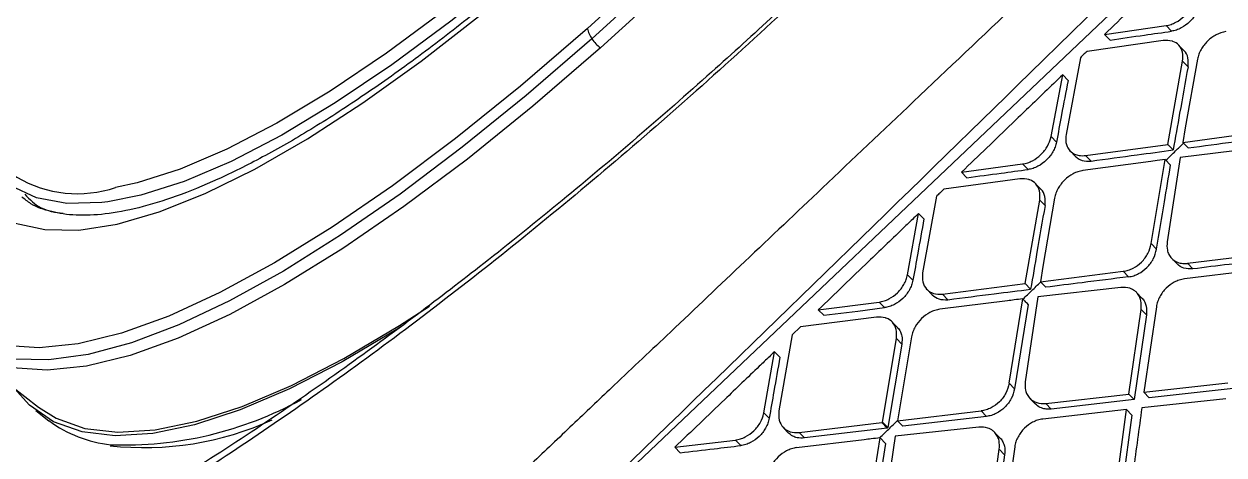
# Model space of a CAD drawing. Extents: x 0 to 84, y -21 to 126.
# Drawn here: x 70.35 to 72.5, y 15.343 to 16.114 of the extents above; entities that cross this region are included whole.
import ezdxf

# ---------------------------------------------------------------- set-up
doc = ezdxf.new("R2010")
doc.units = 0
doc.header["$MEASUREMENT"] = 0
doc.layers.add('1', color=4, linetype='Continuous')

# ---------------------------------------------------------------- blocks, each defined once
blk = doc.blocks.new('PRODIGY')
at = {"layer": '1', "color": 3, "linetype": 'Continuous', "lineweight": 25}
for p, q in [((72.273, 16.1111), (72.4019, 16.2337)), ((70.163, 14.1097), (72.273, 16.1111)), ((72.2859, 16.0958), (72.3959, 16.1115)), ((72.3959, 16.1115), (72.4056, 16.1014)), ((72.3909, 16.0847), (72.2543, 16.0654)), ((72.2859, 16.0958), (72.2956, 16.0857)), ((72.4282, 16.0666), (72.4185, 16.0766)), ((72.2425, 16.054), (72.2167, 15.9164)), ((72.3991, 15.8988), (72.4256, 16.0476)), ((72.4256, 16.0476), (72.4353, 16.0376)), ((72.4522, 16.0514), (72.4303, 15.9282)), ((72.1899, 15.9128), (72.2107, 16.0234)), ((72.2107, 16.0234), (72.2204, 16.0133)), ((72.1899, 15.9128), (72.1996, 15.9028)), ((72.4303, 15.9282), (72.4258, 15.9024)), ((72.4258, 15.9024), (72.5731, 15.9223)), ((72.2518, 15.8789), (72.3991, 15.8988)), ((72.3991, 15.8988), (72.4087, 15.8888)), ((72.5688, 15.8935), (72.4211, 15.8752)), ((72.4258, 15.9024), (72.4354, 15.8924)), ((72.224, 15.8872), (72.2336, 15.8772)), ((72.2518, 15.8789), (72.2615, 15.8689)), ((72.3695, 15.7211), (72.3944, 15.8716)), ((72.3944, 15.8716), (72.404, 15.8617)), ((72.4212, 15.8752), (72.3979, 15.7243)), ((72.0296, 15.8492), (72.139, 15.8638)), ((72.0296, 15.8492), (72.0392, 15.8391)), ((72.1487, 15.8538), (72.139, 15.8638)), ((72.3687, 15.8682), (72.247, 15.8519)), ((72.1341, 15.8368), (71.9979, 15.8188)), ((72.1717, 15.8184), (72.162, 15.8284)), ((71.9844, 15.8058), (71.9597, 15.6688)), ((72.1437, 15.6495), (72.1695, 15.7991)), ((72.1695, 15.7991), (72.1791, 15.7891)), ((72.1963, 15.8026), (72.1752, 15.68)), ((71.9328, 15.6654), (71.9526, 15.7752)), ((71.9526, 15.7752), (71.9622, 15.7652)), ((72.3695, 15.7211), (72.3791, 15.7112)), ((72.4344, 15.6858), (72.5818, 15.7039)), ((72.1752, 15.68), (72.1707, 15.6529)), ((72.406, 15.6947), (72.4156, 15.6848)), ((72.5778, 15.676), (72.4288, 15.6579)), ((72.4344, 15.6858), (72.444, 15.6758)), ((71.9424, 15.6554), (71.9328, 15.6654)), ((72.1707, 15.6529), (72.3192, 15.6715)), ((72.3288, 15.6615), (72.3192, 15.6715)), ((71.9672, 15.6393), (71.9768, 15.6294)), ((71.9954, 15.6307), (72.1437, 15.6494)), ((72.1437, 15.6495), (72.1533, 15.6395)), ((72.315, 15.6425), (72.1662, 15.6255)), ((72.1707, 15.6529), (72.1803, 15.6429)), ((72.3526, 15.6236), (72.343, 15.6336)), ((71.7728, 15.6027), (71.8818, 15.6164)), ((72.1121, 15.6187), (71.9907, 15.6035)), ((71.9954, 15.6307), (72.005, 15.6207)), ((72.115, 15.4709), (72.1392, 15.6221)), ((72.1488, 15.6122), (72.1246, 15.461)), ((72.1662, 15.6255), (72.1435, 15.4738)), ((71.877, 15.5893), (71.7412, 15.5723)), ((71.7728, 15.6027), (71.7825, 15.5927)), ((72.3291, 15.4517), (72.3513, 15.6034)), ((72.3608, 15.5935), (72.3387, 15.4418)), ((72.3513, 15.6034), (72.3608, 15.5935)), ((72.3786, 15.6081), (72.3564, 15.4548)), ((71.7412, 15.5723), (71.7262, 15.558)), ((71.9148, 15.5707), (71.9052, 15.5806)), ((71.7262, 15.558), (71.7023, 15.4215)), ((71.888, 15.4016), (71.9129, 15.551)), ((71.9129, 15.551), (71.9225, 15.5411)), ((71.9399, 15.5544), (71.9195, 15.4321)), ((70.2322, 15.5394), (70.3756, 15.4284)), ((71.6753, 15.4182), (71.6944, 15.5275)), ((71.6944, 15.5275), (71.704, 15.5175)), ((71.9225, 15.5411), (71.8975, 15.3917)), ((72.1246, 15.461), (72.115, 15.4709)), ((72.3564, 15.4548), (72.5067, 15.4716)), ((72.5162, 15.4617), (72.3659, 15.4449)), ((72.1519, 15.444), (72.1614, 15.4341)), ((72.1806, 15.4348), (72.3291, 15.4517)), ((72.3387, 15.4418), (72.1901, 15.4249)), ((72.3291, 15.4517), (72.3387, 15.4419)), ((72.503, 15.4434), (72.3525, 15.4268)), ((72.3564, 15.4548), (72.3659, 15.4449)), ((70.3708, 15.4222), (70.3943, 15.404)), ((71.6753, 15.4182), (71.6849, 15.4083)), ((71.9195, 15.4321), (71.915, 15.4039)), ((71.915, 15.4039), (72.0645, 15.4214)), ((72.0645, 15.4214), (72.074, 15.4115)), ((72.3252, 15.4238), (72.175, 15.4069)), ((72.1806, 15.4348), (72.1901, 15.4249)), ((72.3044, 15.2691), (72.3252, 15.4238)), ((72.3252, 15.4238), (72.3347, 15.4139)), ((71.7385, 15.3829), (71.8869, 15.4006)), ((71.8965, 15.3907), (71.8869, 15.4006)), ((71.8878, 15.4007), (71.8974, 15.3907)), ((71.888, 15.4016), (71.8975, 15.3917)), ((71.915, 15.4039), (71.9245, 15.394)), ((72.0741, 15.4115), (71.9245, 15.394)), ((72.3347, 15.4139), (72.3139, 15.2592)), ((71.7101, 15.3918), (71.7197, 15.3819)), ((71.7385, 15.3829), (71.7481, 15.373)), ((71.8965, 15.3907), (71.7481, 15.373)), ((71.9105, 15.3765), (71.8884, 15.2242)), ((72.0605, 15.3924), (71.9105, 15.3765)), ((72.0983, 15.3732), (72.0887, 15.3831)), ((71.5157, 15.3564), (71.6242, 15.3693)), ((71.5157, 15.3564), (71.5253, 15.3464)), ((71.6338, 15.3594), (71.6242, 15.3693)), ((71.8553, 15.37), (71.7339, 15.3556)), ((71.8597, 15.2215), (71.8834, 15.3733)), ((71.893, 15.3633), (71.8693, 15.2116)), ((71.8834, 15.3733), (71.893, 15.3634)), ((72.0754, 15.2007), (72.0972, 15.3528)), ((72.0972, 15.3528), (72.1067, 15.3429)), ((72.1247, 15.3573), (72.1029, 15.2035)), ((72.1067, 15.3429), (72.085, 15.1908))]:
    blk.add_line(p, q, dxfattribs=at)
at = {"layer": '1', "color": 3, "linetype": 'Continuous', "lineweight": 25, "flags": 128}
for points in [[(72.6764, 17.5963), (72.5682, 17.4428), (72.4558, 17.2902), (72.3401, 17.1394), (72.2215, 16.9911), (72.1008, 16.8461), (71.9785, 16.7052), (71.8554, 16.5692), (71.732, 16.4388), (71.6091, 16.3147), (71.4872, 16.1975), (71.3671, 16.0878)], [(73.4207, 19.0608), (73.3831, 18.9434), (73.3366, 18.8186), (73.2815, 18.6871), (73.2182, 18.5496), (73.1469, 18.407), (73.0681, 18.26), (72.9823, 18.1095), (72.8898, 17.9562), (72.7913, 17.8011), (72.6872, 17.645), (72.5782, 17.4887), (72.4648, 17.3333), (72.3477, 17.1794), (72.2276, 17.028), (72.1051, 16.88), (71.9809, 16.7362), (71.8557, 16.5973), (71.7303, 16.4641), (71.6052, 16.3374), (71.4812, 16.218), (71.359, 16.1064)], [(73.4627, 19.0526), (73.4247, 18.9341), (73.3778, 18.8082), (73.3222, 18.6755), (73.2583, 18.5368), (73.1864, 18.3929), (73.1069, 18.2446), (73.0203, 18.0927), (72.927, 17.938), (72.8276, 17.7815), (72.7226, 17.624), (72.6125, 17.4663), (72.4982, 17.3094), (72.38, 17.1542), (72.2588, 17.0015), (72.1352, 16.8521), (72.0099, 16.707), (71.8836, 16.5668), (71.757, 16.4324), (71.6308, 16.3046), (71.5057, 16.1841), (71.3824, 16.0715)], [(70.3339, 15.758), (70.3869, 15.7461), (70.4478, 15.7454), (70.5163, 15.756), (70.5919, 15.7778), (70.6743, 15.8106), (70.7629, 15.8543), (70.8573, 15.9087), (70.9568, 15.9733), (71.061, 16.0479), (71.1691, 16.132), (71.2806, 16.2251), (71.3947, 16.3266), (71.5109, 16.436), (71.6285, 16.5527), (71.7467, 16.6758), (71.8649, 16.8048), (71.9824, 16.9389), (72.0985, 17.0772), (72.2125, 17.219), (72.3237, 17.3635), (72.4316, 17.5097), (72.5354, 17.6569)], [(72.4821, 17.6141), (72.3768, 17.4671), (72.2676, 17.3213), (72.1552, 17.1776), (72.0402, 17.0371), (71.9234, 16.9004), (71.8054, 16.7685), (71.6871, 16.6421), (71.569, 16.522), (71.452, 16.4091), (71.3368, 16.3039), (71.224, 16.2071), (71.1144, 16.1193), (71.0087, 16.0411), (70.9074, 15.9729), (70.8113, 15.9151), (70.7208, 15.8682), (70.6366, 15.8323), (70.5592, 15.8078), (70.4995, 15.796)], [(72.4635, 17.6254), (72.3589, 17.4792), (72.2503, 17.3343), (72.1386, 17.1915), (72.0243, 17.0518), (71.9082, 16.916), (71.7909, 16.7848), (71.6733, 16.6592), (71.556, 16.5399), (71.4397, 16.4276), (71.3251, 16.3231), (71.213, 16.2269), (71.1041, 16.1396), (70.999, 16.0619), (70.8983, 15.9941), (70.8028, 15.9367), (70.7129, 15.89), (70.6292, 15.8544), (70.5523, 15.83), (70.5138, 15.8215)], [(71.359, 16.1064), (71.2393, 16.0033), (71.1227, 15.9092), (71.01, 15.8247), (70.9016, 15.7503), (70.7983, 15.6864), (70.7007, 15.6333), (70.6091, 15.5914), (70.5243, 15.5608), (70.4466, 15.5418), (70.3765, 15.5344), (70.3143, 15.5386), (70.2605, 15.5546), (70.2153, 15.5821), (70.179, 15.6211), (70.1517, 15.6712), (70.1337, 15.7323), (70.125, 15.8039), (70.1242, 15.8309)], [(71.3671, 16.0878), (71.2494, 15.9863), (71.1347, 15.8935), (71.0236, 15.8099), (70.9167, 15.736), (70.8146, 15.672), (70.7178, 15.6185), (70.6269, 15.5755), (70.5423, 15.5435), (70.4645, 15.5225), (70.3939, 15.5127), (70.3308, 15.5141), (70.2757, 15.5268), (70.2287, 15.5505), (70.1903, 15.5853), (70.1841, 15.5929)], [(71.3824, 16.0715), (71.2616, 15.9674), (71.144, 15.8725), (71.0302, 15.7873), (70.9209, 15.7122), (70.8166, 15.6477), (70.7181, 15.5942), (70.6257, 15.5518), (70.5401, 15.521), (70.4617, 15.5017), (70.391, 15.4943), (70.3283, 15.4986), (70.2739, 15.5147), (70.2322, 15.5394)], [(70.4995, 15.796), (70.4891, 15.7947), (70.4266, 15.7932), (70.3722, 15.8032), (70.3262, 15.8247), (70.2888, 15.8575), (70.2604, 15.9015), (70.2411, 15.9564), (70.231, 16.0219), (70.2306, 16.0269)], [(72.3944, 15.8716), (72.38, 15.8697), (72.3687, 15.8682)], [(71.8818, 15.6164), (71.8872, 15.6108), (71.8914, 15.6064)], [(70.3756, 15.4284), (70.4071, 15.4085), (70.4583, 15.3902), (70.5176, 15.3832), (70.5846, 15.3874), (70.6591, 15.4029), (70.7406, 15.4294), (70.8286, 15.467), (70.9227, 15.5154), (71.0225, 15.5744), (71.0763, 15.609)], [(71.7825, 15.5927), (71.8435, 15.6004), (71.8914, 15.6064)], [(71.0256, 15.5724), (71.0196, 15.5686), (70.9196, 15.5095), (70.8252, 15.4609), (70.7368, 15.4232), (70.6551, 15.3966), (70.5805, 15.3811), (70.5132, 15.3769), (70.4538, 15.3839), (70.4024, 15.4022), (70.3595, 15.4317), (70.332, 15.4621)]]:
    blk.add_lwpolyline(points, dxfattribs=at)
at = {"layer": '1', "color": 3, "linetype": 'Continuous', "lineweight": 25}
for centre, radius, start, end in [((71.4102, 16.1178), 0.0525, 192.5699, 214.8158), ((71.4258, 16.1271), 0.0706, 213.8425, 232.0558), ((70.4457, 16.0257), 0.2152, 190.574, 288.4516), ((70.529, 16.0214), 0.6609, 267.9126, 298.7493), ((70.5278, 15.5833), 0.2235, 233.3289, 264.1389), ((70.5653, 15.9069), 0.5511, 263.6124, 294.5734)]:
    blk.add_arc(centre, radius, start, end, dxfattribs=at)
for points, knots in [([(69.4945, 14.9551), (69.4915, 14.957), (69.4854, 14.9607), (69.4767, 14.9666), (69.4683, 14.9729), (69.4601, 14.9795), (69.4522, 14.9863), (69.4446, 14.9936), (69.4372, 15.0011), (69.4301, 15.009), (69.4233, 15.0171), (69.4168, 15.0256), (69.4106, 15.0344), (69.4046, 15.0436), (69.3886, 15.0702), (69.367, 15.1194), (69.3489, 15.2006), (69.3424, 15.2939), (69.3476, 15.3982), (69.3641, 15.5136), (69.3917, 15.6386), (69.4304, 15.7734), (69.4796, 15.9162), (69.5394, 16.0673), (69.6093, 16.2253), (69.6893, 16.3899), (69.779, 16.5601), (69.8783, 16.7353), (69.9869, 16.9149), (70.1043, 17.0978), (70.2303, 17.2834), (70.3643, 17.4706), (70.506, 17.659), (70.6545, 17.8473), (70.8093, 18.0346), (70.9693, 18.2199), (71.134, 18.4024), (71.3022, 18.5809), (71.473, 18.7547), (71.6452, 18.9227), (71.8178, 19.0839), (71.9898, 19.2378), (72.1195, 19.3488), (72.2078, 19.4221), (72.2556, 19.4613), (72.3031, 19.4998), (72.3504, 19.5375), (72.3973, 19.5744), (72.444, 19.6106), (72.4748, 19.634), (72.4903, 19.6458)], [0, 0, 0, 0, 0.0048827, 0.0097634, 0.0146427, 0.0195213, 0.0243997, 0.0292784, 0.034158, 0.0390392, 0.0439224, 0.0488084, 0.0536976, 0.0585907, 0.0634882, 0.0950123, 0.1267078, 0.1580265, 0.1894878, 0.2205014, 0.2517403, 0.282524, 0.3134859, 0.3441227, 0.3748789, 0.4054851, 0.4361368, 0.4667801, 0.4974854, 0.528293, 0.5590836, 0.5900486, 0.6210924, 0.6523304, 0.6835498, 0.7149743, 0.746452, 0.7780474, 0.8097042, 0.8413955, 0.8731563, 0.9048582, 0.9366414, 0.9456953, 0.9547431, 0.9637879, 0.9728329, 0.9818811, 0.9909357, 1, 1, 1, 1]), ([(69.6815, 15.0148), (69.6438, 15.0374), (69.6134, 15.0686), (69.5678, 15.1475), (69.5526, 15.1952), (69.5371, 15.3059), (69.5368, 15.3688), (69.5507, 15.5082), (69.5649, 15.5846), (69.6283, 15.8315), (69.6983, 16.0194), (69.8888, 16.4275), (70.0095, 16.6479), (70.2247, 16.9918), (70.302, 17.1086), (70.4671, 17.3446), (70.5547, 17.4637), (70.7389, 17.7022), (70.8354, 17.8214), (71.0353, 18.0576), (71.1388, 18.1745), (71.3504, 18.4035), (71.4586, 18.5157), (71.6768, 18.7327), (71.787, 18.8376), (72.0064, 19.038), (72.1158, 19.1335), (72.3309, 19.3131), (72.4366, 19.3973), (72.5394, 19.4751)], [0, 0, 0, 0, 0.0625, 0.0625, 0.125, 0.125, 0.1875, 0.1875, 0.25, 0.25, 0.375, 0.375, 0.5, 0.5, 0.5625, 0.5625, 0.625, 0.625, 0.6875, 0.6875, 0.75, 0.75, 0.8125, 0.8125, 0.875, 0.875, 0.9375, 0.9375, 1, 1, 1, 1]), ([(73.2168, 18.9769), (73.2115, 18.9594), (73.1963, 18.9088), (73.1653, 18.8198), (73.1214, 18.7083), (73.0702, 18.591), (73.0119, 18.4686), (72.947, 18.3418), (72.8756, 18.2112), (72.7982, 18.0777), (72.7152, 17.9419), (72.6271, 17.8046), (72.5343, 17.6666), (72.4373, 17.5284), (72.3366, 17.3911), (72.2328, 17.2551), (72.1264, 17.1214), (72.018, 16.9905), (71.9082, 16.8632), (71.7975, 16.7402), (71.6866, 16.6221), (71.5761, 16.5096), (71.4665, 16.4033), (71.3585, 16.3037), (71.2526, 16.2114), (71.1495, 16.1268), (71.0498, 16.0505), (70.9539, 15.9828), (70.8626, 15.9241), (70.7764, 15.8747), (70.6958, 15.8348), (70.6215, 15.8045), (70.554, 15.7839), (70.4939, 15.7727), (70.4415, 15.7706), (70.3974, 15.7773), (70.3657, 15.7884), (70.3509, 15.8004), (70.3456, 15.8046)], [0, 0, 0, 0, 0.015032, 0.043404, 0.071831, 0.100316, 0.128844, 0.157408, 0.185999, 0.21461, 0.243238, 0.271878, 0.300528, 0.329184, 0.357845, 0.38651, 0.415175, 0.443839, 0.4725, 0.501157, 0.529806, 0.558446, 0.587075, 0.615687, 0.64428, 0.672848, 0.701383, 0.729878, 0.758319, 0.786692, 0.814981, 0.843166, 0.871237, 0.899208, 0.927157, 0.955262, 0.984024, 1, 1, 1, 1]), ([(73.7435, 18.8551), (73.7393, 18.8461), (73.7309, 18.8281), (73.718, 18.8009), (73.7049, 18.7737), (73.6916, 18.7462), (73.678, 18.7187), (73.6642, 18.691), (73.6502, 18.6632), (73.6359, 18.6353), (73.6215, 18.6073), (73.6068, 18.5791), (73.5918, 18.5508), (73.5767, 18.5224), (73.5331, 18.4416), (73.4574, 18.3068), (73.3432, 18.1159), (73.2206, 17.923), (73.0904, 17.7294), (72.9529, 17.536), (72.7614, 17.2805), (72.5079, 16.9669), (72.1871, 16.6073), (71.8566, 16.2708), (71.5782, 16.0133), (71.3576, 15.8239), (71.1939, 15.6904), (71.0328, 15.566), (70.8747, 15.4509), (70.7209, 15.3457), (70.5715, 15.2507), (70.428, 15.1666), (70.2901, 15.0933), (70.1596, 15.0316), (70.0362, 14.9818), (69.9215, 14.9443), (69.8154, 14.9196), (69.7191, 14.9078), (69.6534, 14.9091), (69.6118, 14.9144), (69.5899, 14.9184), (69.5689, 14.9235), (69.5489, 14.9297), (69.5298, 14.9371), (69.5116, 14.9454), (69.5002, 14.9519), (69.4945, 14.9551)], [0, 0, 0, 0, 0.00488, 0.009757, 0.014631, 0.019503, 0.024374, 0.029243, 0.034113, 0.038982, 0.043851, 0.048722, 0.053594, 0.058468, 0.063345, 0.095039, 0.12674, 0.158405, 0.190067, 0.221613, 0.253187, 0.315969, 0.378384, 0.440415, 0.502124, 0.532906, 0.56362, 0.594377, 0.625012, 0.655825, 0.686463, 0.717403, 0.748208, 0.779416, 0.81038, 0.841827, 0.873112, 0.904827, 0.936373, 0.9455, 0.954608, 0.963701, 0.972783, 0.981858, 0.990929, 1, 1, 1, 1]), ([(73.7215, 18.8285), (73.6946, 18.7723), (73.6439, 18.6664), (73.5631, 18.5113), (73.4874, 18.3741), (73.4191, 18.2558), (73.359, 18.1554), (73.2826, 18.0316), (73.1762, 17.8662), (73.0241, 17.6439), (72.8569, 17.4153), (72.6795, 17.1875), (72.5011, 16.9714), (72.3171, 16.7611), (72.1396, 16.5693), (71.9767, 16.402), (71.8298, 16.2578), (71.6999, 16.1353), (71.5745, 16.0212), (71.4475, 15.9099), (71.3111, 15.7952), (71.1795, 15.6895), (71.0495, 15.5898), (70.9193, 15.4944), (70.7802, 15.3981), (70.6385, 15.3063), (70.5005, 15.2238), (70.3708, 15.153), (70.2504, 15.0942), (70.1545, 15.0535), (70.0822, 15.027), (70.0324, 15.0109), (69.9948, 15.0002), (69.9649, 14.9928), (69.9362, 14.9864), (69.9022, 14.9802), (69.8646, 14.9754), (69.825, 14.9732), (69.8017, 14.9755), (69.7892, 14.9767)], [0, 0, 0, 0, 0.032664, 0.06159, 0.086757, 0.108148, 0.125755, 0.140721, 0.174256, 0.21335, 0.257942, 0.294954, 0.334973, 0.375202, 0.411836, 0.444887, 0.474389, 0.500374, 0.522867, 0.549562, 0.576719, 0.605372, 0.629995, 0.657505, 0.687905, 0.720484, 0.752941, 0.785119, 0.81703, 0.848354, 0.866963, 0.883183, 0.897039, 0.905584, 0.917586, 0.933039, 0.951933, 0.974257, 1, 1, 1, 1]), ([(73.7038, 17.6398), (73.5881, 17.5307), (73.3529, 17.3088), (73.0099, 16.9848), (72.6861, 16.6786), (72.3966, 16.4046), (72.1528, 16.1737), (71.9512, 15.9828), (71.7883, 15.8284), (71.6432, 15.6909), (71.5188, 15.5731), (71.4173, 15.477), (71.3359, 15.3999), (71.2411, 15.31), (71.1121, 15.1878), (70.9471, 15.0316), (70.7602, 14.8547), (70.5548, 14.6603), (70.3367, 14.454), (70.0855, 14.2164), (69.8199, 13.9653), (69.5484, 13.7088), (69.3455, 13.5171), (69.2008, 13.3805), (69.097, 13.2825), (68.9815, 13.1734), (68.8462, 13.0458), (68.673, 12.8823), (68.4574, 12.6788), (68.1953, 12.4313), (67.8996, 12.1522), (67.5706, 11.8413), (67.2082, 11.4986), (66.8275, 11.1383), (66.5678, 10.8921), (66.4399, 10.7708)], [0, 0, 0, 0, 0.047732, 0.097021, 0.141602, 0.181473, 0.216643, 0.242357, 0.264803, 0.283982, 0.302359, 0.316221, 0.32592, 0.336001, 0.355428, 0.379237, 0.404198, 0.432652, 0.464067, 0.494314, 0.536393, 0.573752, 0.606394, 0.620146, 0.633459, 0.649229, 0.66783, 0.689262, 0.720711, 0.75677, 0.797442, 0.842721, 0.892609, 0.947115, 1, 1, 1, 1]), ([(70.1609, 14.1108), (70.595, 14.524), (71.2623, 15.1592), (72.4518, 16.3177), (73.2088, 17.0613), (73.736, 17.5793)], [0, 0, 0, 0, 0.360925, 0.55487, 1, 1, 1, 1]), ([(72.4686, 16.272), (72.4581, 16.2618), (72.4276, 16.2325), (72.3667, 16.1737), (72.3164, 16.1252), (72.2859, 16.0958)], [0, 0, 0, 0, 0.173332, 0.499993, 1, 1, 1, 1]), ([(72.3959, 16.1115), (72.3989, 16.1121), (72.4047, 16.1133), (72.4161, 16.1183), (72.4292, 16.1278), (72.4392, 16.1407), (72.4447, 16.1519), (72.4461, 16.1577), (72.4468, 16.1606)], [0, 0, 0, 0, 0.132555, 0.260254, 0.500713, 0.744638, 0.870923, 1, 1, 1, 1]), ([(72.4565, 16.1505), (72.4558, 16.1476), (72.4544, 16.1419), (72.4489, 16.1306), (72.4389, 16.1177), (72.4258, 16.1082), (72.4144, 16.1032), (72.4086, 16.102), (72.4056, 16.1014)], [0, 0, 0, 0, 0.129138, 0.25546, 0.499521, 0.739797, 0.867468, 1, 1, 1, 1]), ([(72.2956, 16.0857), (72.3162, 16.0887), (72.3529, 16.0939), (72.3895, 16.0991), (72.4056, 16.1014)], [0, 0, 0, 0, 0.559995, 1, 1, 1, 1]), ([(72.4256, 16.0476), (72.426, 16.0532), (72.4268, 16.0644), (72.4198, 16.0768), (72.4118, 16.0821), (72.4025, 16.0851), (72.3964, 16.0849), (72.3909, 16.0847)], [0, 0, 0, 0, 0.249011, 0.49907, 0.723727, 0.749941, 1, 1, 1, 1]), ([(72.5029, 16.1007), (72.4972, 16.0993), (72.4886, 16.0972), (72.4777, 16.0902), (72.4678, 16.0819), (72.4597, 16.0715), (72.4543, 16.0602), (72.4529, 16.0543), (72.4522, 16.0514)], [0, 0, 0, 0, 0.25028, 0.376896, 0.500623, 0.743307, 0.86997, 1, 1, 1, 1]), ([(72.2543, 16.0654), (72.2521, 16.0633), (72.2482, 16.0595), (72.2442, 16.0557), (72.2425, 16.054)], [0, 0, 0, 0, 0.559987, 1, 1, 1, 1]), ([(72.4353, 16.0376), (72.4356, 16.0431), (72.4362, 16.0541), (72.4321, 16.0637), (72.4282, 16.0665), (72.4281, 16.0666)], [0, 0, 0, 0, 0.493578, 0.987556, 1, 1, 1, 1]), ([(72.2107, 16.0234), (72.2001, 16.0132), (72.1699, 15.9841), (72.1096, 15.9261), (72.0598, 15.8782), (72.0296, 15.8492)], [0, 0, 0, 0, 0.175347, 0.499997, 1, 1, 1, 1]), ([(72.4353, 16.0376), (72.4303, 16.0099), (72.4213, 15.9605), (72.4125, 15.9107), (72.4087, 15.8888)], [0, 0, 0, 0, 0.559996, 1, 1, 1, 1]), ([(72.2204, 16.0133), (72.2164, 15.9927), (72.2094, 15.956), (72.2026, 15.919), (72.1996, 15.9028)], [0, 0, 0, 0, 0.560011, 1, 1, 1, 1]), ([(72.139, 15.8638), (72.142, 15.8643), (72.1479, 15.8655), (72.1593, 15.8704), (72.1699, 15.8781), (72.1785, 15.8877), (72.1853, 15.8977), (72.1885, 15.9068), (72.1898, 15.9121), (72.19, 15.9128)], [0, 0, 0, 0, 0.132206, 0.259736, 0.500272, 0.625126, 0.750542, 0.968957, 1, 1, 1, 1]), ([(72.2167, 15.9164), (72.2162, 15.9116), (72.2156, 15.9037), (72.2187, 15.8942), (72.224, 15.8862), (72.2323, 15.8806), (72.2415, 15.8785), (72.2477, 15.8785), (72.2507, 15.8788), (72.2517, 15.8789), (72.2518, 15.8789)], [0, 0, 0, 0, 0.215549, 0.349002, 0.499339, 0.70915, 0.862691, 0.95966, 0.9952, 1, 1, 1, 1]), ([(72.4354, 15.8924), (72.4629, 15.8962), (72.512, 15.9028), (72.5611, 15.9094), (72.5827, 15.9123)], [0, 0, 0, 0, 0.559993, 1, 1, 1, 1]), ([(72.1996, 15.9028), (72.1989, 15.8999), (72.1975, 15.8941), (72.1921, 15.8828), (72.1821, 15.8699), (72.1689, 15.8604), (72.1575, 15.8555), (72.1517, 15.8543), (72.1487, 15.8538)], [0, 0, 0, 0, 0.129027, 0.255353, 0.499574, 0.740138, 0.867722, 1, 1, 1, 1]), ([(72.3957, 15.8703), (72.4015, 15.8759), (72.412, 15.8861), (72.4225, 15.8963), (72.4273, 15.9009)], [0, 0, 0, 0, 0.547652, 1, 1, 1, 1]), ([(72.2337, 15.8773), (72.2358, 15.8754), (72.2393, 15.8723), (72.2483, 15.8686), (72.2559, 15.8688), (72.2615, 15.8689)], [0, 0, 0, 0, 0.305472, 0.493706, 1, 1, 1, 1]), ([(72.2615, 15.8689), (72.289, 15.8726), (72.3381, 15.8792), (72.3871, 15.8859), (72.4087, 15.8888)], [0, 0, 0, 0, 0.56, 1, 1, 1, 1]), ([(72.0392, 15.8391), (72.0597, 15.8419), (72.0962, 15.8467), (72.1326, 15.8516), (72.1487, 15.8538)], [0, 0, 0, 0, 0.560003, 1, 1, 1, 1]), ([(72.247, 15.8519), (72.244, 15.8513), (72.2381, 15.8502), (72.2267, 15.8452), (72.2137, 15.8357), (72.2037, 15.8228), (72.1983, 15.8115), (72.197, 15.8056), (72.1963, 15.8026)], [0, 0, 0, 0, 0.133071, 0.260958, 0.500553, 0.743272, 0.869966, 1, 1, 1, 1]), ([(72.3791, 15.7112), (72.3837, 15.7394), (72.3918, 15.7898), (72.4003, 15.8397), (72.404, 15.8617)], [0, 0, 0, 0, 0.559998, 1, 1, 1, 1]), ([(72.1695, 15.7991), (72.1698, 15.8047), (72.1705, 15.816), (72.1634, 15.8286), (72.1553, 15.8339), (72.1458, 15.8371), (72.1397, 15.837), (72.1341, 15.8368)], [0, 0, 0, 0, 0.249165, 0.499191, 0.722969, 0.74995, 1, 1, 1, 1]), ([(70.351, 15.8094), (70.3599, 15.8002), (70.3777, 15.782), (70.4058, 15.7775), (70.4197, 15.7754)], [0, 0, 0, 0, 0.504869, 1, 1, 1, 1]), ([(71.9979, 15.8188), (71.9954, 15.8164), (71.9909, 15.812), (71.9864, 15.8077), (71.9844, 15.8058)], [0, 0, 0, 0, 0.5600211, 1, 1, 1, 1]), ([(72.1791, 15.7891), (72.1794, 15.7947), (72.1799, 15.8057), (72.1757, 15.8155), (72.1717, 15.8183), (72.1716, 15.8184)], [0, 0, 0, 0, 0.493418, 0.987211, 1, 1, 1, 1]), ([(72.1791, 15.7891), (72.1742, 15.7613), (72.1655, 15.7116), (72.1571, 15.6615), (72.1533, 15.6395)], [0, 0, 0, 0, 0.560001, 1, 1, 1, 1]), ([(71.9526, 15.7752), (71.9489, 15.7716), (71.9389, 15.7621), (71.909, 15.7333), (71.8528, 15.6794), (71.8028, 15.6314), (71.7728, 15.6027)], [0, 0, 0, 0, 0.062048, 0.16606, 0.499996, 1, 1, 1, 1]), ([(71.9622, 15.7652), (71.9585, 15.7447), (71.9518, 15.7082), (71.9453, 15.6715), (71.9424, 15.6554)], [0, 0, 0, 0, 0.56, 1, 1, 1, 1]), ([(72.3192, 15.6715), (72.3222, 15.672), (72.3282, 15.6731), (72.3396, 15.6781), (72.3526, 15.6876), (72.3648, 15.7034), (72.368, 15.7152), (72.3695, 15.7211)], [0, 0, 0, 0, 0.133768, 0.261809, 0.500027, 0.74881, 1, 1, 1, 1]), ([(72.3978, 15.7243), (72.3976, 15.7191), (72.3972, 15.711), (72.4008, 15.7013), (72.4064, 15.6933), (72.415, 15.6876), (72.4245, 15.6854), (72.4305, 15.6854), (72.4333, 15.6856), (72.4341, 15.6857), (72.4343, 15.6858), (72.4344, 15.6858), (72.4344, 15.6858)], [0, 0, 0, 0, 0.225126, 0.356721, 0.500742, 0.716142, 0.871345, 0.966035, 0.990611, 0.997204, 0.999666, 1, 1, 1, 1]), ([(72.3288, 15.6615), (72.3318, 15.6621), (72.3378, 15.6632), (72.3492, 15.6682), (72.3622, 15.6777), (72.3744, 15.6935), (72.3775, 15.7053), (72.3791, 15.7112)], [0, 0, 0, 0, 0.13437, 0.262671, 0.500278, 0.748817, 1, 1, 1, 1]), ([(72.444, 15.6758), (72.4383, 15.6757), (72.4272, 15.6755), (72.4194, 15.6817), (72.4156, 15.6848)], [0, 0, 0, 0, 0.502281, 1, 1, 1, 1]), ([(72.5914, 15.6939), (72.5638, 15.6906), (72.5147, 15.6846), (72.4656, 15.6785), (72.444, 15.6758)], [0, 0, 0, 0, 0.560002, 1, 1, 1, 1]), ([(71.8818, 15.6164), (71.8848, 15.6169), (71.8907, 15.618), (71.9021, 15.6229), (71.9153, 15.6324), (71.9253, 15.6453), (71.9307, 15.6566), (71.9321, 15.6624), (71.9328, 15.6654)], [0, 0, 0, 0, 0.132013, 0.259536, 0.500488, 0.744643, 0.870979, 1, 1, 1, 1]), ([(71.9424, 15.6554), (71.9417, 15.6524), (71.9403, 15.6466), (71.9349, 15.6353), (71.925, 15.6224), (71.9118, 15.613), (71.9003, 15.6081), (71.8944, 15.607), (71.8914, 15.6064)], [0, 0, 0, 0, 0.128988, 0.255334, 0.499514, 0.740449, 0.86798, 1, 1, 1, 1]), ([(71.9597, 15.6688), (71.9593, 15.6632), (71.9586, 15.6519), (71.9652, 15.6403), (71.9729, 15.6345), (71.9821, 15.6305), (71.9898, 15.6306), (71.9954, 15.6307)], [0, 0, 0, 0, 0.249245, 0.499044, 0.656016, 0.750187, 1, 1, 1, 1]), ([(72.3288, 15.6615), (72.301, 15.6581), (72.2515, 15.6519), (72.202, 15.6456), (72.1803, 15.6429)], [0, 0, 0, 0, 0.559998, 1, 1, 1, 1]), ([(72.4288, 15.6579), (72.4257, 15.6574), (72.4196, 15.6562), (72.4082, 15.6512), (72.3953, 15.6417), (72.3856, 15.6287), (72.3804, 15.6171), (72.3792, 15.6111), (72.3786, 15.6081)], [0, 0, 0, 0, 0.136296, 0.265074, 0.499311, 0.745267, 0.871635, 1, 1, 1, 1]), ([(72.005, 15.6207), (72.0327, 15.6242), (72.0821, 15.6305), (72.1316, 15.6367), (72.1533, 15.6395)], [0, 0, 0, 0, 0.560007, 1, 1, 1, 1]), ([(72.1396, 15.6217), (72.1449, 15.6268), (72.1554, 15.637), (72.1659, 15.6472), (72.1712, 15.6523)], [0, 0, 0, 0, 0.500751, 1, 1, 1, 1]), ([(72.3513, 15.6034), (72.3516, 15.6087), (72.352, 15.617), (72.3483, 15.6267), (72.3449, 15.6317), (72.3418, 15.6348), (72.3381, 15.638), (72.3298, 15.6425), (72.3206, 15.6425), (72.315, 15.6425)], [0, 0, 0, 0, 0.22962, 0.360163, 0.500893, 0.531307, 0.583183, 0.750971, 1, 1, 1, 1]), ([(71.9769, 15.6294), (71.9806, 15.6264), (71.9882, 15.6204), (71.9993, 15.6206), (72.005, 15.6207)], [0, 0, 0, 0, 0.492452, 1, 1, 1, 1]), ([(72.1392, 15.6221), (72.1341, 15.6215), (72.1251, 15.6204), (72.1161, 15.6192), (72.1121, 15.6187)], [0, 0, 0, 0, 0.560017, 1, 1, 1, 1]), ([(72.1488, 15.6122), (72.147, 15.6141), (72.1438, 15.6174), (72.1406, 15.6207), (72.1392, 15.6221)], [0, 0, 0, 0, 0.559973, 1, 1, 1, 1]), ([(72.3525, 15.6235), (72.3527, 15.6234), (72.3552, 15.6219), (72.3577, 15.6166), (72.3616, 15.6071), (72.3611, 15.5988), (72.3608, 15.5935)], [0, 0, 0, 0, 0.017517, 0.293494, 0.549536, 1, 1, 1, 1]), ([(71.9129, 15.551), (71.9132, 15.5567), (71.9138, 15.568), (71.9066, 15.5807), (71.8984, 15.5862), (71.8889, 15.5895), (71.8826, 15.5894), (71.877, 15.5893)], [0, 0, 0, 0, 0.249335, 0.499275, 0.721487, 0.749973, 1, 1, 1, 1]), ([(71.9907, 15.6035), (71.9877, 15.603), (71.9817, 15.6019), (71.9703, 15.597), (71.9572, 15.5875), (71.9473, 15.5747), (71.9419, 15.5633), (71.9406, 15.5574), (71.9399, 15.5544)], [0, 0, 0, 0, 0.132897, 0.260727, 0.500478, 0.743138, 0.869881, 1, 1, 1, 1]), ([(71.9148, 15.5706), (71.9148, 15.5706), (71.9172, 15.5689), (71.9199, 15.5637), (71.9235, 15.5542), (71.9229, 15.5461), (71.9225, 15.5411)], [0, 0, 0, 0, 0.007706, 0.30109, 0.564513, 1, 1, 1, 1]), ([(71.6944, 15.5275), (71.6913, 15.5245), (71.6822, 15.5158), (71.6524, 15.4873), (71.596, 15.4332), (71.5455, 15.3849), (71.5157, 15.3564)], [0, 0, 0, 0, 0.0519629, 0.1526215, 0.4999995, 1, 1, 1, 1]), ([(71.704, 15.5175), (71.7004, 15.4972), (71.6939, 15.4608), (71.6876, 15.4244), (71.6849, 15.4083)], [0, 0, 0, 0, 0.559997, 1, 1, 1, 1]), ([(72.115, 15.4709), (72.1134, 15.465), (72.1103, 15.4532), (72.0981, 15.4374), (72.085, 15.4279), (72.0735, 15.423), (72.0676, 15.422), (72.0645, 15.4214)], [0, 0, 0, 0, 0.251131, 0.499899, 0.738587, 0.86656, 1, 1, 1, 1]), ([(72.1246, 15.461), (72.123, 15.4551), (72.1199, 15.4433), (72.1076, 15.4275), (72.0946, 15.418), (72.0831, 15.4131), (72.0771, 15.4121), (72.0741, 15.4115)], [0, 0, 0, 0, 0.251075, 0.499681, 0.737486, 0.865738, 1, 1, 1, 1]), ([(72.1435, 15.4738), (72.1433, 15.4685), (72.143, 15.4602), (72.1468, 15.4505), (72.1528, 15.4421), (72.1638, 15.4349), (72.175, 15.4348), (72.1806, 15.4348)], [0, 0, 0, 0, 0.233044, 0.362949, 0.501496, 0.750763, 1, 1, 1, 1]), ([(71.6242, 15.3693), (71.6272, 15.3699), (71.6332, 15.3709), (71.6447, 15.3758), (71.658, 15.3853), (71.6697, 15.4002), (71.6739, 15.4123), (71.6751, 15.4177), (71.6753, 15.4182)], [0, 0, 0, 0, 0.131823, 0.259308, 0.500725, 0.750136, 0.973892, 1, 1, 1, 1]), ([(71.7023, 15.4215), (71.702, 15.4158), (71.7014, 15.4045), (71.709, 15.3913), (71.7216, 15.3829), (71.7329, 15.3829), (71.7385, 15.3829)], [0, 0, 0, 0, 0.249616, 0.499681, 0.749955, 1, 1, 1, 1]), ([(72.1901, 15.4249), (72.1888, 15.4248), (72.1851, 15.4245), (72.1784, 15.425), (72.1695, 15.4274), (72.1643, 15.4317), (72.1615, 15.4342)], [0, 0, 0, 0, 0.118853, 0.326169, 0.621734, 1, 1, 1, 1]), ([(72.3525, 15.4268), (72.3474, 15.3895), (72.3409, 15.3422), (72.3342, 15.2909), (72.3323, 15.2767), (72.3319, 15.2724), (72.3318, 15.2719)], [0, 0, 0, 0, 0.725928, 0.91942, 0.990434, 1, 1, 1, 1]), ([(71.6849, 15.4083), (71.6842, 15.4053), (71.6828, 15.3995), (71.6775, 15.3881), (71.6675, 15.3752), (71.6543, 15.3658), (71.6428, 15.361), (71.6368, 15.3599), (71.6338, 15.3594)], [0, 0, 0, 0, 0.129017, 0.255401, 0.499572, 0.740837, 0.868272, 1, 1, 1, 1]), ([(71.883, 15.3736), (71.8884, 15.3787), (71.8989, 15.3889), (71.9094, 15.3991), (71.9147, 15.4042)], [0, 0, 0, 0, 0.502694, 1, 1, 1, 1]), ([(71.8878, 15.4007), (71.8877, 15.4007), (71.8874, 15.4006), (71.8871, 15.4006), (71.8869, 15.4006)], [0, 0, 0, 0, 0.559675, 1, 1, 1, 1]), ([(71.888, 15.4016), (71.8879, 15.4014), (71.8879, 15.4011), (71.8878, 15.4008), (71.8878, 15.4007)], [0, 0, 0, 0, 0.560268, 1, 1, 1, 1]), ([(72.175, 15.4069), (72.1719, 15.4064), (72.1658, 15.4053), (72.1544, 15.4003), (72.1414, 15.3909), (72.1317, 15.3779), (72.1265, 15.3663), (72.1253, 15.3603), (72.1247, 15.3573)], [0, 0, 0, 0, 0.136176, 0.264932, 0.499355, 0.74503, 0.871456, 1, 1, 1, 1]), ([(71.7481, 15.373), (71.7435, 15.3729), (71.7359, 15.3727), (71.7263, 15.3762), (71.722, 15.3799), (71.7197, 15.3819)], [0, 0, 0, 0, 0.409712, 0.685008, 1, 1, 1, 1]), ([(72.0972, 15.3528), (72.0974, 15.3581), (72.0978, 15.3664), (72.0941, 15.3762), (72.0907, 15.3812), (72.0876, 15.3843), (72.0838, 15.3875), (72.0754, 15.3923), (72.066, 15.3923), (72.0605, 15.3924)], [0, 0, 0, 0, 0.229527, 0.360081, 0.500867, 0.529159, 0.580346, 0.750923, 1, 1, 1, 1]), ([(71.5253, 15.3464), (71.5455, 15.3489), (71.5817, 15.3532), (71.6179, 15.3575), (71.6338, 15.3594)], [0, 0, 0, 0, 0.560002, 1, 1, 1, 1]), ([(71.7339, 15.3557), (71.7309, 15.3551), (71.7249, 15.3541), (71.7134, 15.3492), (71.7003, 15.3398), (71.6904, 15.327), (71.685, 15.3155), (71.6837, 15.3096), (71.683, 15.3066)], [0, 0, 0, 0, 0.13273, 0.260474, 0.500385, 0.742932, 0.869758, 1, 1, 1, 1]), ([(71.8834, 15.3733), (71.8781, 15.3727), (71.8688, 15.3715), (71.8594, 15.3704), (71.8553, 15.37)], [0, 0, 0, 0, 0.559962, 1, 1, 1, 1]), ([(72.0982, 15.3731), (72.0984, 15.373), (72.1009, 15.3714), (72.1035, 15.3661), (72.1074, 15.3566), (72.107, 15.3482), (72.1067, 15.3429)], [0, 0, 0, 0, 0.019101, 0.294485, 0.550001, 1, 1, 1, 1])]:
    blk.add_open_spline(points, degree=3, knots=knots, dxfattribs=at)

msp = doc.modelspace()

# ---------------------------------------------------------------- block references
at = {"layer": '1'}
msp.add_blockref('PRODIGY', (0, 0), dxfattribs=at)

doc.saveas('drawing.dxf')
